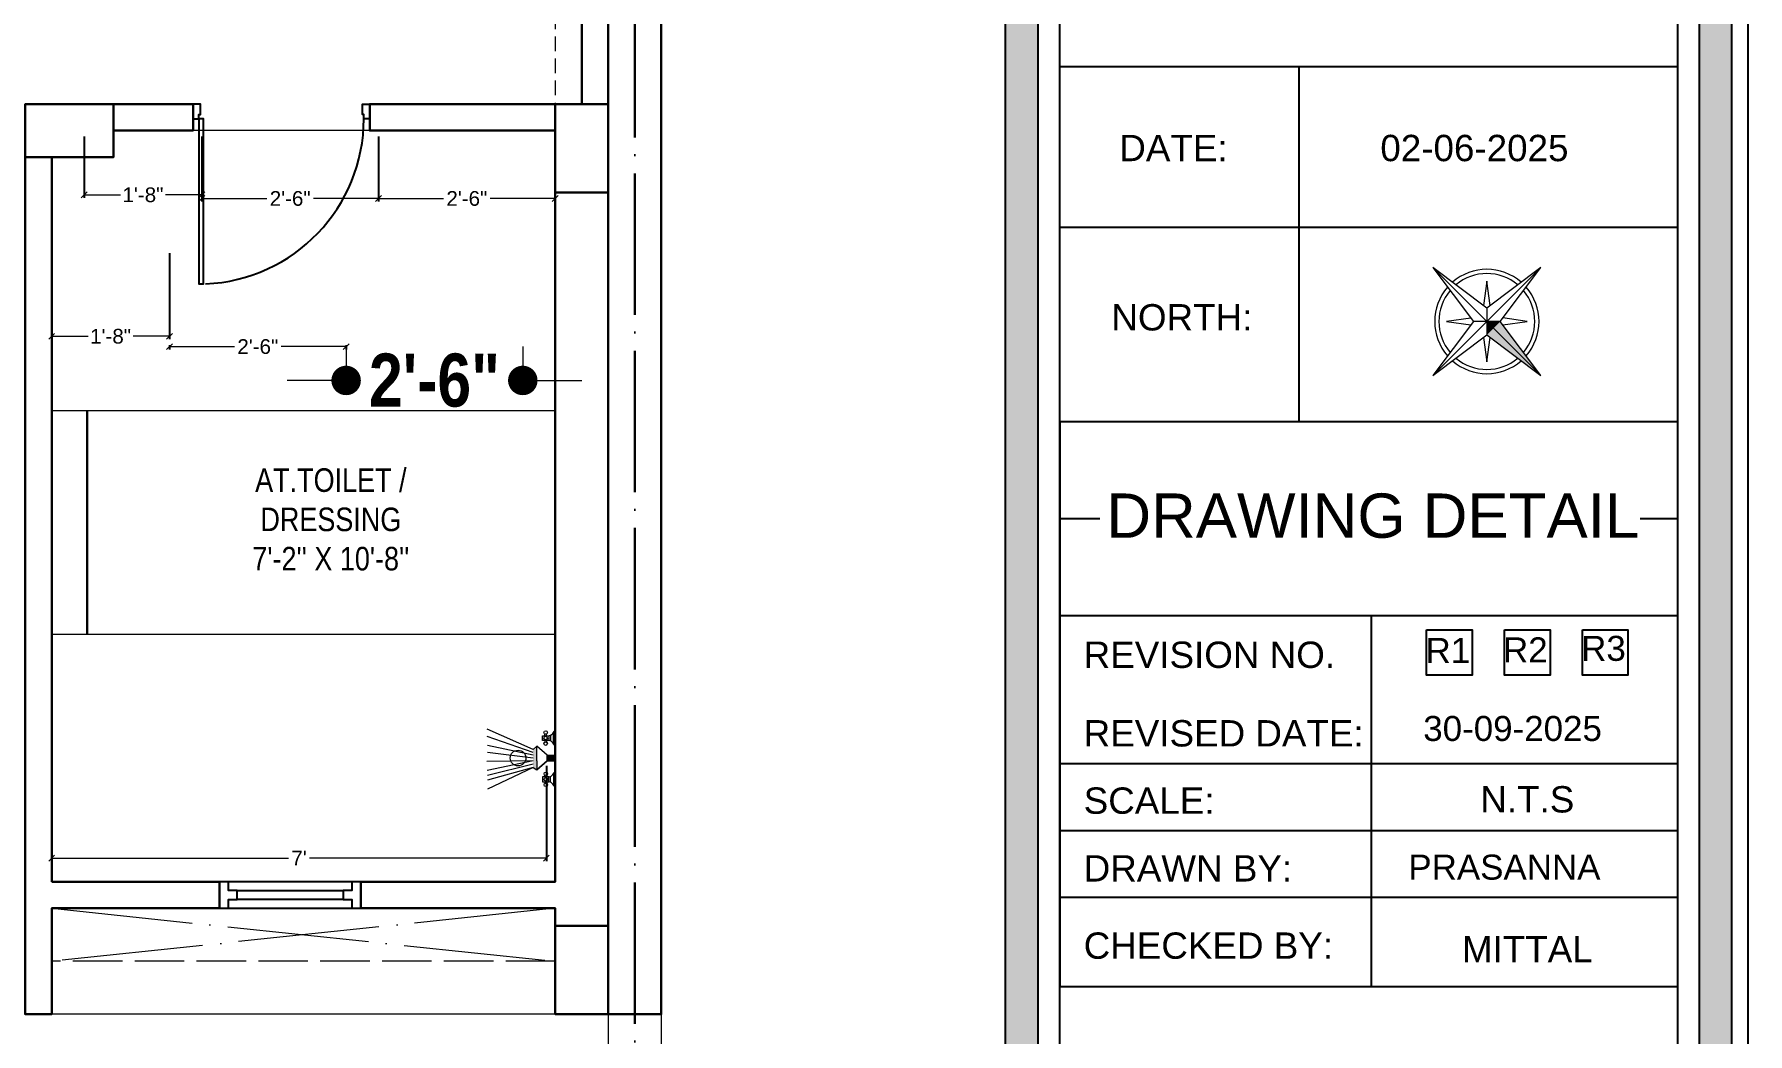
# Model space of a CAD drawing. Header units: millimetres. Extents: x 56222 to 3066687, y -650199 to -121287.
# Drawn here: x 132775.4 to 133066.4, y -184394.6 to -184225 of the extents above; entities that cross this region are included whole.
import ezdxf
from ezdxf.enums import TextEntityAlignment as Align

# ---------------------------------------------------------------- set-up
doc = ezdxf.new("R2010")
doc.units = ezdxf.units.MM
doc.header["$MEASUREMENT"] = 0
doc.header["$PDMODE"] = 35
for name, pattern in [('ACAD_ISO02W100', [15, 12, -3]), ('ACAD_ISO04W100', [30, 24, -3, 0, -3]), ('DASHED2', [0.375, 0.25, -0.125])]:
    doc.linetypes.add(name, pattern=pattern)
doc.layers.get('Defpoints').update_dxf_attribs({"color": 220})
doc.layers.add('AR DOOR', color=40, linetype='Continuous')
doc.layers.add('AR ELE-5', color=134, linetype='Continuous')
for name, color, linetype, lineweight in [('COLUMN', 1, 'Continuous', 30), ('dim05', 1, 'Continuous', 13), ('FIRST FLOOR ( TEXT )', 7, 'Continuous', 9), ('FURNITURE', 32, 'Continuous', 9), ('GROUND FLOOR', 7, 'Continuous', 9), ('GROUND FLOOR  ( PLINE )', 251, 'Continuous', 30), ('Labelling', 1, 'Continuous', 25), ('NAME PLATE', 7, 'Continuous', 25), ('title block', 7, 'Continuous', 9), ('UTILITY', 48, 'Continuous', 9), ('wall', 7, 'Continuous', 30), ('X_PLOT', 1, 'Continuous', 9)]:
    doc.layers.add(name, color=color, linetype=linetype, lineweight=lineweight)
doc.layers.add('XX~SLAB ( PLINE )', color=251, linetype='Continuous', plot=False)
doc.styles.add('Arial', font='arial.ttf')
doc.styles.add('Cn_BT_9 ( BOLD )', font='swisscb.ttf', dxfattribs={"height": 9})
doc.styles.add('KATHA', font='swissc.ttf')
doc.styles.get("Standard").update_dxf_attribs({"font": 'arial.ttf', "height": 6})
doc.dimstyles.new('Cn_BT_9 ( BOLD )', dxfattribs={"dimtxt": 9, "dimasz": 5, "dimexe": 1.5, "dimexo": 0, "dimgap": 0.09, "dimtad": 0, "dimzin": 3, "dimdsep": 46, "dimlunit": 4, "dimtxsty": 'Cn_BT_9 ( BOLD )', "dimblk": 'DOT', "dimcen": 0.09, "dimdle": 1.5, "dimclrd": 251, "dimclre": 251, "dimclrt": 5, "dimadec": 0, "dimazin": 0, "dimtfac": 0.75, "dimtofl": 0, "dimtmove": 0, "dimatfit": 3, "dimfxl": 0, "dimtolj": 1, "dimtzin": 0, "dimlwd": 15, "dimlwe": 15, "dimarcsym": 0})
doc.dimstyles.new('ISO-25', dxfattribs={"dimtxt": 2.5, "dimasz": 1, "dimexe": 0.5, "dimexo": 1, "dimtad": 0, "dimdec": 1, "dimlunit": 4, "dimtxsty": 'Standard', "dimblk": 'OBLIQUE', "dimcen": 2.5, "dimclrd": 1, "dimclre": 1, "dimclrt": 5, "dimadec": 0, "dimazin": 0, "dimtfac": 1, "dimtdec": 1, "dimtmove": 0, "dimatfit": 3, "dimfxl": 1, "dimlwd": -1, "dimarcsym": 0})

# ---------------------------------------------------------------- blocks, each defined once
blk = doc.blocks.new('4t')
at = {"transparency": 33554607}
h = blk.add_hatch(color=1, dxfattribs=at)
h.dxf.hatch_style = 1
h.paths.add_polyline_path([(45531.33, -35822.29), (45529.23, -35821.83), (45528.09, -35837.01)])
h = blk.add_hatch(color=1, dxfattribs=at)
h.dxf.hatch_style = 1
h.paths.add_polyline_path([(45533.44, -35822.75), (45531.33, -35822.29), (45528.09, -35837.01)])
h = blk.add_hatch(color=1, dxfattribs=at)
h.dxf.hatch_style = 1
h.paths.add_polyline_path([(45531.8, -35820.19), (45529.23, -35821.83), (45531.33, -35822.29)])
h = blk.add_hatch(color=1, dxfattribs=at)
h.dxf.hatch_style = 1
h.paths.add_polyline_path([(45531.8, -35820.19), (45531.33, -35822.29), (45533.44, -35822.75)])
at = {"layer": 'title block', "color": 7, "lineweight": 9}
for p, q in [((45535.51, -35803.37), (45530.16, -35817.62)), ((45535.51, -35803.37), (45531.8, -35820.19)), ((45534.36, -35818.55), (45535.51, -35803.37)), ((45530.5, -35816.7), (45526.88, -35812.49)), ((45526.88, -35812.49), (45529.18, -35817.55)), ((45539.5, -35815.27), (45534.44, -35817.57)), ((45535.28, -35818.89), (45539.5, -35815.27)), ((45530.16, -35817.62), (45514.98, -35816.48)), ((45514.98, -35816.48), (45529.23, -35821.83)), ((45514.98, -35816.48), (45531.8, -35820.19)), ((45531.8, -35820.19), (45530.16, -35817.62)), ((45534.36, -35818.55), (45531.8, -35820.19)), ((45548.62, -35823.9), (45534.36, -35818.55)), ((45528.31, -35821.48), (45524.1, -35825.11)), ((45524.1, -35825.11), (45529.16, -35822.81)), ((45531.8, -35820.19), (45528.09, -35837.01)), ((45529.23, -35821.83), (45528.09, -35837.01)), ((45528.09, -35837.01), (45533.44, -35822.75)), ((45531.8, -35820.19), (45529.23, -35821.83)), ((45533.44, -35822.75), (45531.8, -35820.19)), ((45531.8, -35820.19), (45548.62, -35823.9)), ((45533.09, -35823.67), (45536.71, -35827.89)), ((45533.44, -35822.75), (45548.62, -35823.9)), ((45536.71, -35827.89), (45534.42, -35822.83))]:
    blk.add_line(p, q, dxfattribs=at)
for radius, start, end in [(11.79, 81.36, 163.7665), (10.83, 82.4286, 162.6979), (10.83, 352.4286, 72.6979), (11.79, 351.36, 73.7665), (11.79, 171.36, 253.7665), (10.83, 172.4286, 252.6979), (11.79, 261.36, 343.7665), (10.83, 262.4286, 342.6979)]:
    blk.add_arc((45531.8, -35820.19), radius, start, end, dxfattribs=at)
blk = doc.blocks.new('LAYOUT FILE')
at = {"layer": 'NAME PLATE', "true_color": 0xd39e00}
h = blk.add_hatch(color=42, dxfattribs=at)
h.paths.add_polyline_path([(3346889.83, -513806.18), (3346889.83, -514260.7), (3347535.56, -514260.7), (3347535.56, -513806.18)])
h.paths.add_polyline_path([(3346894.36, -513810.71), (3347531.03, -513810.71), (3347531.03, -514256.17), (3346894.36, -514256.17)], flags=16)
blk.add_hatch(color=42, dxfattribs=at).paths.add_polyline_path([(3347433.6, -514256.17), (3347438.13, -514256.17), (3347438.13, -513806.18), (3347433.6, -513806.18)])
at = {"layer": 'NAME PLATE', "color": 42, "true_color": 0xd39e00}
for p, q in [((3347527.96, -513994.31), (3347441.2, -513994.31)), ((3347474.77, -513994.31), (3347474.77, -514044.12)), ((3347527.96, -514016.86), (3347441.2, -514016.86)), ((3347527.96, -514044.12), (3347441.2, -514044.12)), ((3347441.2, -514044.12), (3347441.2, -514123.43)), ((3347527.96, -514044.12), (3347527.96, -514123.43)), ((3347441.2, -514057.72), (3347446.81, -514057.72)), ((3347522.72, -514057.72), (3347527.96, -514057.72)), ((3347441.2, -514071.32), (3347527.96, -514071.32)), ((3347484.98, -514123.43), (3347484.98, -514071.32)), ((3347527.96, -514092.16), (3347441.2, -514092.16)), ((3347527.96, -514101.55), (3347441.2, -514101.55)), ((3347527.96, -514110.94), (3347441.2, -514110.94)), ((3347441.2, -514123.43), (3347527.96, -514123.43))]:
    blk.add_line(p, q, dxfattribs=at)
for points in [[(3346887.56, -513803.91), (3347537.83, -513803.91), (3347537.83, -514262.96), (3346887.56, -514262.96)], [(3346889.83, -513806.18), (3347535.56, -513806.18), (3347535.56, -514260.7), (3346889.83, -514260.7)], [(3347433.6, -514256.17), (3347433.6, -513806.18), (3347438.13, -513806.18), (3347438.13, -514256.17)], [(3346894.36, -513810.71), (3347531.03, -513810.71), (3347531.03, -514256.17), (3346894.36, -514256.17)], [(3347441.2, -514252.44), (3347441.2, -513814.44), (3347527.96, -513814.44), (3347527.96, -514252.44)], [(3347492.73, -514073.33), (3347499.12, -514073.33), (3347499.12, -514079.72), (3347492.73, -514079.72)], [(3347503.67, -514073.33), (3347510.06, -514073.33), (3347510.06, -514079.72), (3347503.67, -514079.72)], [(3347514.62, -514073.33), (3347521.01, -514073.33), (3347521.01, -514079.72), (3347514.62, -514079.72)]]:
    blk.add_lwpolyline(points, close=True, dxfattribs=at)
at = {"layer": 'NAME PLATE', "xscale": 0.6215000753186288, "yscale": 0.6215000753186288, "zscale": 0.6215000753186288, "rotation": 57.43675864906671}
blk.add_blockref('4t', (3313507.76, -525897.34), dxfattribs=at)
at = {"layer": 'NAME PLATE', "style": 'Arial'}
for s, height, p in [('DATE:', 3.699, (3347457.17, -514007.54)), ('02-06-2025', 3.699, (3347499.44, -514007.54)), ('NORTH:', 3.699, (3347458.35, -514031.31)), ('DRAWING DETAIL', 6.2234, (3347485.18, -514060.42)), ('REVISION NO.', 3.6986, (3347462.21, -514078.69)), ('REVISED DATE: ', 3.6986, (3347464.94, -514089.72)), ('SCALE:', 3.699, (3347453.75, -514099.17)), ('DRAWN BY:', 3.699, (3347459.2, -514108.68)), ('CHECKED BY:', 3.6986, (3347462.07, -514119.53)), ('MITTAL', 3.699, (3347506.87, -514120.02))]:
    blk.add_text(s, height=height, dxfattribs=at).set_placement(p, align=Align.CENTER)
at = {"layer": 'NAME PLATE', "insert": (3347506.87, -514095.29, 0), "char_height": 3.699, "width": 7.2187, "attachment_point": 2, "style": 'Arial'}
blk.add_mtext('N.T.S', dxfattribs=at)
blk = doc.blocks.new('*U25')
for points in [[(-40, 0), (0, 0), (0, 30), (10, 30), (10, 100), (-40, 100)], [(0, 0), (0, -1120), (30, -1120), (30, 0)], [(1160, 0), (1120, 0), (1120, 30), (1110, 30), (1110, 100), (1160, 100)]]:
    blk.add_lwpolyline(points, close=True)
at = {"layer": 'AR ELE-5', "linetype": 'ByBlock', "ltscale": 15}
blk.add_arc((-2, 1), 1122, 272.373, 359.9653, dxfattribs=at)
blk = doc.blocks.new('A$C07311617')
at = {"layer": 'UTILITY'}
h = blk.add_hatch(color=7, dxfattribs=at)
h.paths.add_polyline_path([(-3.13, 2.02), (-3.13, 0), (-3.74, 0), (-3.74, 0.46), (-3.74, 1.42)])
h.paths.add_polyline_path([(-3.13, 0), (-3.13, -0.46), (-3.13, -2.02), (-3.74, -1.59), (-3.74, -0.46), (-3.74, 0)])
h = blk.add_hatch(color=7, dxfattribs=at)
h.paths.add_polyline_path([(0, 0.46), (0, 0), (-1.35, 0), (-1.35, 0.46)])
h.paths.add_polyline_path([(0, 0), (0, -0.46), (-1.35, -0.46), (-1.35, 0)])
at = {"layer": 'UTILITY', "color": 7}
for p, q in [((-3.74, 1.42), (-11.52, 4.9)), ((-3.74, 0.94), (-11.52, 3.66)), ((-1.74, 3.79), (-1.74, 4.05)), ((-1.74, 2.99), (-1.74, 2.72)), ((-1.47, 3.79), (-1.47, 4.05)), ((-1.47, 2.99), (-1.47, 2.72)), ((-0.8, 3.9), (-0.8, 2.88)), ((-0.27, 2.44), (-0.27, 4.33)), ((-3.74, 0.46), (-11.52, 2.15)), ((-3.74, 0), (-11.52, 0.93)), ((-3.13, 2.02), (-3.74, 1.42)), ((-3.13, -0.46), (-3.13, 2.02)), ((-1.35, 0.46), (-3.13, 2.02)), ((-3.13, 0.46), (-3.13, 1.42)), ((-1.35, -0.46), (-1.35, 0.46)), ((-1.35, 0.46), (0, 0.46)), ((0, -0.46), (0, 0.46)), ((-3.74, -0.46), (-11.62, -0.61)), ((-3.74, -0.46), (-11.57, -2.09)), ((-3.74, -1.03), (-11.52, -2.96)), ((-3.74, -1.59), (-11.52, -5.3)), ((-3.74, -1.59), (-11.52, -3.73)), ((-3.74, -1.59), (-3.13, -2.02)), ((-3.13, -0.46), (-3.13, -2.02)), ((-1.35, -0.46), (-3.13, -2.02)), ((-1.35, -0.46), (0, -0.46)), ((-0.27, -2.68), (-0.27, -4.56)), ((-1.74, -3.22), (-1.74, -2.95)), ((-1.74, -4.02), (-1.74, -4.29)), ((-1.47, -3.22), (-1.47, -2.95)), ((-1.47, -4.02), (-1.47, -4.29)), ((-0.8, -4.13), (-0.8, -3.11))]:
    blk.add_line(p, q, dxfattribs=at)
for points in [[(-1.07, 2.99), (-2.14, 2.99), (-2.14, 3.79), (-1.07, 3.79)], [(-1.07, -3.22), (-2.14, -3.22), (-2.14, -4.02), (-1.07, -4.02)]]:
    blk.add_lwpolyline(points, close=True, dxfattribs=at)
for points in [[(-1.35, 0.46), (-3.13, 2.02)], [(-3.13, -2.02), (-1.35, -0.46)]]:
    blk.add_lwpolyline(points, dxfattribs=at)
for centre, radius in [((-1.6, 4.32), 0.298), ((-1.6, 3.39), 0.298), ((-6.31, 0), 1.33), ((-1.6, 2.45), 0.298), ((-1.6, -2.69), 0.298), ((-1.6, -3.62), 0.298), ((-1.6, -4.55), 0.298)]:
    blk.add_circle(centre, radius, dxfattribs=at)
for centre, start, end in [((-1.47, 5.26), 285.2551, 344.7449), ((-1.47, 1.52), 15.2551, 74.7449), ((-1.47, -1.75), 285.2551, 344.7449), ((-1.47, -5.49), 15.2551, 74.7449)]:
    blk.add_arc(centre, 1.52, start, end, dxfattribs=at)
blk = doc.blocks.new('_Oblique')
at = {"layer": 'wall', "color": 0, "lineweight": -2}
blk.add_line((-0.5, -0.5), (0.5, 0.5), dxfattribs=at)
blk = doc.blocks.new('*D147')
at = {"layer": 'Defpoints', "color": 0, "lineweight": 30, "transparency": 16777216}
for p in [(132833.88, -184241.32), (132863.88, -184241.32), (132833.88, -184252.85)]:
    blk.add_point(p, dxfattribs=at)
at = {"layer": 'dim05', "color": 1, "linetype": 'Continuous', "lineweight": -2, "transparency": 16777216}
for p, q in [((132833.88, -184242.32), (132833.88, -184253.35)), ((132863.88, -184242.32), (132863.88, -184253.35))]:
    blk.add_line(p, q, dxfattribs=at)
at = {"layer": 'dim05', "color": 1, "linetype": 'Continuous', "transparency": 16777216}
for p, q in [((132833.88, -184252.85), (132844.91, -184252.85)), ((132863.88, -184252.85), (132852.85, -184252.85))]:
    blk.add_line(p, q, dxfattribs=at)
at = {"layer": 'dim05', "color": 1, "transparency": 16777216, "rotation": 180}
blk.add_blockref('_Oblique', (132833.88, -184252.85), dxfattribs=at)
at = {"layer": 'dim05', "color": 1, "transparency": 16777216}
blk.add_blockref('_Oblique', (132863.88, -184252.85), dxfattribs=at)
at = {"layer": 'dim05', "color": 5, "lineweight": 25, "transparency": 16777216, "insert": (132848.88, -184252.85), "char_height": 2.5, "attachment_point": 5, "style": 'Arial'}
blk.add_mtext('2\'-6"', dxfattribs=at)
blk = doc.blocks.new('*D148')
at = {"layer": 'Defpoints', "color": 0, "lineweight": 30, "transparency": 16777216}
for p in [(132803.88, -184241.32), (132833.88, -184241.32), (132803.88, -184252.85)]:
    blk.add_point(p, dxfattribs=at)
at = {"layer": 'dim05', "color": 1, "linetype": 'Continuous', "lineweight": -2, "transparency": 16777216}
for p, q in [((132803.88, -184242.32), (132803.88, -184253.35)), ((132833.88, -184242.32), (132833.88, -184253.35))]:
    blk.add_line(p, q, dxfattribs=at)
at = {"layer": 'dim05', "color": 1, "linetype": 'Continuous', "transparency": 16777216}
for p, q in [((132803.88, -184252.85), (132814.91, -184252.85)), ((132833.88, -184252.85), (132822.85, -184252.85))]:
    blk.add_line(p, q, dxfattribs=at)
at = {"layer": 'dim05', "color": 1, "transparency": 16777216, "rotation": 180}
blk.add_blockref('_Oblique', (132803.88, -184252.85), dxfattribs=at)
at = {"layer": 'dim05', "color": 1, "transparency": 16777216}
blk.add_blockref('_Oblique', (132833.88, -184252.85), dxfattribs=at)
at = {"layer": 'dim05', "color": 5, "lineweight": 25, "transparency": 16777216, "insert": (132818.88, -184252.85), "char_height": 2.5, "attachment_point": 5, "style": 'Arial'}
blk.add_mtext('2\'-6"', dxfattribs=at)
blk = doc.blocks.new('*D149')
at = {"layer": 'Defpoints', "color": 0, "lineweight": 30, "transparency": 16777216}
for p in [(132783.88, -184241.32), (132803.88, -184241.32), (132783.88, -184252.23)]:
    blk.add_point(p, dxfattribs=at)
at = {"layer": 'dim05', "color": 1, "linetype": 'Continuous', "lineweight": -2, "transparency": 16777216}
for p, q in [((132783.88, -184242.32), (132783.88, -184252.73)), ((132803.88, -184242.32), (132803.88, -184252.73))]:
    blk.add_line(p, q, dxfattribs=at)
at = {"layer": 'dim05', "color": 1, "linetype": 'Continuous', "transparency": 16777216}
for p, q in [((132783.88, -184252.23), (132790.05, -184252.23)), ((132803.88, -184252.23), (132797.71, -184252.23))]:
    blk.add_line(p, q, dxfattribs=at)
at = {"layer": 'dim05', "color": 1, "transparency": 16777216, "rotation": 180}
blk.add_blockref('_Oblique', (132783.88, -184252.23), dxfattribs=at)
at = {"layer": 'dim05', "color": 1, "transparency": 16777216}
blk.add_blockref('_Oblique', (132803.88, -184252.23), dxfattribs=at)
at = {"layer": 'dim05', "color": 5, "lineweight": 25, "transparency": 16777216, "insert": (132793.88, -184252.23), "char_height": 2.5, "attachment_point": 5, "style": 'Arial'}
blk.add_mtext('1\'-8"', dxfattribs=at)
blk = doc.blocks.new('*D152')
at = {"layer": 'Defpoints', "color": 0, "lineweight": 30, "transparency": 16777216}
for p in [(132778.38, -184348.17), (132862.38, -184348.17), (132862.38, -184364.82)]:
    blk.add_point(p, dxfattribs=at)
at = {"layer": 'dim05', "color": 1, "linetype": 'Continuous', "lineweight": -2, "transparency": 16777216}
for p, q in [((132778.38, -184349.17), (132778.38, -184365.32)), ((132862.38, -184349.17), (132862.38, -184365.32))]:
    blk.add_line(p, q, dxfattribs=at)
at = {"layer": 'dim05', "color": 1, "linetype": 'Continuous', "transparency": 16777216}
for p, q in [((132778.38, -184364.82), (132818.61, -184364.82)), ((132862.38, -184364.82), (132822.14, -184364.82))]:
    blk.add_line(p, q, dxfattribs=at)
at = {"layer": 'dim05', "color": 1, "transparency": 16777216, "rotation": 180}
blk.add_blockref('_Oblique', (132778.38, -184364.82), dxfattribs=at)
at = {"layer": 'dim05', "color": 1, "transparency": 16777216}
blk.add_blockref('_Oblique', (132862.38, -184364.82), dxfattribs=at)
at = {"layer": 'dim05', "color": 5, "lineweight": 25, "transparency": 16777216, "insert": (132820.38, -184364.82), "char_height": 2.5, "attachment_point": 5, "style": 'Arial'}
blk.add_mtext("7'", dxfattribs=at)
blk = doc.blocks.new('*D160')
at = {"layer": 'Defpoints', "color": 0, "lineweight": 30, "transparency": 16777216}
for p in [(132778.38, -184261.12), (132798.38, -184261.12), (132798.38, -184276.24)]:
    blk.add_point(p, dxfattribs=at)
at = {"layer": 'dim05', "color": 1, "linetype": 'Continuous', "lineweight": -2, "transparency": 16777216}
for p, q in [((132778.38, -184262.12), (132778.38, -184276.74)), ((132798.38, -184262.12), (132798.38, -184276.74))]:
    blk.add_line(p, q, dxfattribs=at)
at = {"layer": 'dim05', "color": 1, "linetype": 'Continuous', "transparency": 16777216}
for p, q in [((132778.38, -184276.24), (132784.55, -184276.24)), ((132798.38, -184276.24), (132792.21, -184276.24))]:
    blk.add_line(p, q, dxfattribs=at)
at = {"layer": 'dim05', "color": 1, "transparency": 16777216, "rotation": 180}
blk.add_blockref('_Oblique', (132778.38, -184276.24), dxfattribs=at)
at = {"layer": 'dim05', "color": 1, "transparency": 16777216}
blk.add_blockref('_Oblique', (132798.38, -184276.24), dxfattribs=at)
at = {"layer": 'dim05', "color": 5, "lineweight": 25, "transparency": 16777216, "insert": (132788.38, -184276.24), "char_height": 2.5, "attachment_point": 5, "style": 'Arial'}
blk.add_mtext('1\'-8"', dxfattribs=at)
blk = doc.blocks.new('*D161')
at = {"layer": 'Defpoints', "color": 0, "lineweight": 30, "transparency": 16777216}
for p in [(132798.38, -184276.74), (132828.38, -184276.74), (132828.38, -184277.99)]:
    blk.add_point(p, dxfattribs=at)
at = {"layer": 'dim05', "color": 1, "linetype": 'Continuous', "lineweight": -2, "transparency": 16777216}
for p, q in [((132798.38, -184277.74), (132798.38, -184278.49)), ((132828.38, -184277.74), (132828.38, -184278.49))]:
    blk.add_line(p, q, dxfattribs=at)
at = {"layer": 'dim05', "color": 1, "linetype": 'Continuous', "transparency": 16777216}
for p, q in [((132798.38, -184277.99), (132809.41, -184277.99)), ((132828.38, -184277.99), (132817.35, -184277.99))]:
    blk.add_line(p, q, dxfattribs=at)
at = {"layer": 'dim05', "color": 1, "transparency": 16777216, "rotation": 180}
blk.add_blockref('_Oblique', (132798.38, -184277.99), dxfattribs=at)
at = {"layer": 'dim05', "color": 1, "transparency": 16777216}
blk.add_blockref('_Oblique', (132828.38, -184277.99), dxfattribs=at)
at = {"layer": 'dim05', "color": 5, "lineweight": 25, "transparency": 16777216, "insert": (132813.38, -184277.99), "char_height": 2.5, "attachment_point": 5, "style": 'Arial'}
blk.add_mtext('2\'-6"', dxfattribs=at)
blk = doc.blocks.new('_Dot')
at = {"color": 0, "linetype": 'ByBlock', "lineweight": -2}
blk.add_line((-0.5, 0), (-1, 0), dxfattribs=at)
at = {"color": 0, "linetype": 'ByBlock', "const_width": 0.5}
blk.add_lwpolyline([(-0.25, 0, 1), (0.25, 0, 1)], format="xyb", close=True, dxfattribs=at)
blk = doc.blocks.new('*D162')
at = {"layer": 'Defpoints', "color": 0, "lineweight": 30, "ltscale": 10, "transparency": 16777216}
for p in [(132828.38, -184277.99), (132858.38, -184277.99), (132858.38, -184283.73)]:
    blk.add_point(p, dxfattribs=at)
at = {"layer": 'Labelling', "color": 251, "lineweight": 15, "ltscale": 10, "transparency": 16777216}
for p, q in [((132828.38, -184277.99), (132828.38, -184285.23)), ((132858.38, -184277.99), (132858.38, -184285.23)), ((132823.38, -184283.73), (132818.38, -184283.73)), ((132863.38, -184283.73), (132868.38, -184283.73))]:
    blk.add_line(p, q, dxfattribs=at)
at = {"layer": 'Labelling', "color": 251, "lineweight": 15, "ltscale": 10, "transparency": 16777216, "xscale": 5, "yscale": 5, "zscale": 5}
blk.add_blockref('_Dot', (132828.38, -184283.73), dxfattribs=at)
at = {"layer": 'Labelling', "color": 251, "lineweight": 15, "ltscale": 10, "transparency": 16777216, "xscale": 5, "yscale": 5, "zscale": 5, "rotation": 180}
blk.add_blockref('_Dot', (132858.38, -184283.73), dxfattribs=at)
at = {"layer": 'Labelling', "color": 5, "lineweight": 0, "ltscale": 10, "transparency": 16777216, "insert": (132843.38, -184283.73), "char_height": 9, "attachment_point": 5, "style": 'Cn_BT_9 ( BOLD )'}
blk.add_mtext('\\A1;2\'-6"', dxfattribs=at)

msp = doc.modelspace()

# ---------------------------------------------------------------- linework, layer by layer
at = {"layer": 'COLUMN'}
for points in [[(132788.879, -184236.824), (132788.879, -184245.824), (132773.879, -184245.824), (132773.879, -184236.824)], [(132863.879, -184236.824), (132872.879, -184236.824), (132872.879, -184251.824), (132863.879, -184251.824)], [(132863.879, -184376.324), (132872.879, -184376.324), (132872.879, -184391.324), (132863.879, -184391.324)]]:
    msp.add_lwpolyline(points, close=True, dxfattribs=at)
at = {"layer": 'GROUND FLOOR'}
for p, q in [((132872.879, -184007.775), (132872.879, -184528.708)), ((132881.879, -184007.775), (132881.879, -184528.708)), ((132802.379, -184236.824), (132773.879, -184236.824)), ((132802.379, -184236.824), (132802.379, -184241.324)), ((132863.879, -184236.824), (132832.383, -184236.822)), ((132832.383, -184236.822), (132832.383, -184241.322)), ((132863.879, -184241.324), (132788.879, -184241.324)), ((132863.879, -184241.324), (132863.879, -184368.824)), ((132778.379, -184245.824), (132778.379, -184368.824)), ((132778.379, -184288.824), (132863.879, -184288.824)), ((132778.379, -184326.824), (132863.879, -184326.824)), ((132809.879, -184368.824), (132863.879, -184368.824)), ((132830.879, -184368.824), (132830.879, -184373.324)), ((132778.379, -184373.324), (132778.379, -184391.324)), ((132809.879, -184373.324), (132863.879, -184373.324)), ((132863.879, -184373.324), (132863.879, -184391.324)), ((132872.879, -184391.324), (132472.379, -184391.324))]:
    msp.add_line(p, q, dxfattribs=at)
at = {"layer": 'GROUND FLOOR', "color": 1, "linetype": 'ACAD_ISO04W100'}
for p, q in [((132877.379, -184007.775), (132877.379, -184391.324)), ((132778.379, -184373.324), (132863.879, -184382.324)), ((132863.879, -184373.324), (132778.379, -184382.324))]:
    msp.add_line(p, q, dxfattribs=at)
at = {"layer": 'GROUND FLOOR', "linetype": 'ACAD_ISO02W100', "ltscale": 0.7}
msp.add_line((132863.879, -184382.324), (132778.379, -184382.324), dxfattribs=at)
at = {"layer": 'GROUND FLOOR', "color": 6, "lineweight": 30}
msp.add_lwpolyline([(132881.879, -184047.824), (132872.879, -184047.824), (132872.879, -184391.324), (132881.879, -184391.324)], close=True, dxfattribs=at)
at = {"layer": 'GROUND FLOOR  ( PLINE )'}
msp.add_lwpolyline([(132872.879, -184098.824), (132827.879, -184098.824), (132827.879, -184107.824), (132868.379, -184107.824), (132868.379, -184236.824), (132832.383, -184236.822), (132832.383, -184241.322), (132863.879, -184241.324), (132863.879, -184368.824), (132830.879, -184368.824), (132830.879, -184373.324), (132863.879, -184373.324), (132863.879, -184391.324), (132872.879, -184391.324)], close=True, dxfattribs=at)
for points in [[(132778.379, -184368.824), (132806.874, -184368.824), (132806.874, -184373.324), (132778.379, -184373.324), (132778.379, -184391.324), (132773.879, -184391.324), (132773.879, -184236.824), (132802.379, -184236.824), (132802.379, -184241.324), (132788.879, -184241.324)], [(132778.379, -184245.824), (132778.379, -184368.824)], [(132784.379, -184288.824), (132784.379, -184326.824)]]:
    msp.add_lwpolyline(points, dxfattribs=at)
at = {"layer": 'Labelling', "color": 251, "linetype": 'DASHED2', "lineweight": 0, "ltscale": 10, "true_color": 0x636466}
msp.add_line((132863.884, -184112.824), (132863.879, -184236.824), dxfattribs=at)
at = {"layer": 'X_PLOT', "linetype": 'ACAD_ISO04W100', "lineweight": 30}
msp.add_line((132877.379, -184007.775), (132877.379, -184503.574), dxfattribs=at)
at = {"layer": 'XX~SLAB ( PLINE )'}
msp.add_lwpolyline([(132830.874, -184368.824), (132829.374, -184368.824), (132829.374, -184370.324), (132827.874, -184370.324), (132827.874, -184371.824), (132809.874, -184371.824), (132809.874, -184370.324), (132808.374, -184370.324), (132808.374, -184368.824), (132806.874, -184368.824), (132806.874, -184373.324), (132808.374, -184373.324), (132808.374, -184371.824), (132809.874, -184371.824), (132809.874, -184370.324), (132827.874, -184370.324), (132827.874, -184371.824), (132829.374, -184371.824), (132829.374, -184373.324), (132830.874, -184373.324), (132830.874, -184368.824), (132806.874, -184368.824), (132806.874, -184373.324), (132830.874, -184373.324)], close=True, dxfattribs=at)

# ---------------------------------------------------------------- block references
at = {"layer": 'AR DOOR', "linetype": 'ByBlock', "lineweight": -2, "extrusion": (0, 0, -1), "xscale": -0.02500332000264408, "yscale": 0.02500332000264408, "zscale": -0.02500332000264408}
msp.add_blockref('*U25', (-132803.379, -184239.323), dxfattribs=at)
at = {"layer": 'FURNITURE', "lineweight": 18, "rotation": 0.03312803684924393}
msp.add_blockref('A$C07311617', (132863.879, -184347.824), dxfattribs=at)
at = {"layer": 'NAME PLATE', "lineweight": 0, "xscale": 1.209046105522275, "yscale": 1.209046105522275, "zscale": 1.209046105522275}
msp.add_blockref('LAYOUT FILE', (-3914261.176, 437212.307, 0.126), dxfattribs=at)

# ---------------------------------------------------------------- texts
at = {"layer": 'FIRST FLOOR ( TEXT )', "insert": (132825.786, -184307.34), "char_height": 4, "attachment_point": 5, "style": 'KATHA'}
msp.add_mtext("AT.TOILET /\\PDRESSING\\P7'-2'' X 10'-8''", dxfattribs=at)
at = {"layer": 'NAME PLATE', "style": 'Arial'}
for s, p in [('30-09-2025', (133026.468, -184344.932, 0.126)), ('PRASANNA', (133025.082, -184368.471, 0.126))]:
    msp.add_text(s, height=4.2457, dxfattribs=at).set_placement(p, align=Align.CENTER)
at = {"layer": 'NAME PLATE', "color": 1, "insert": (133015.482, -184327.437, 0.126), "char_height": 4.2457, "width": 5.84159, "attachment_point": 2, "style": 'Arial'}
msp.add_mtext('R1', dxfattribs=at)
at = {"layer": 'NAME PLATE', "char_height": 4.2457, "width": 5.84159, "attachment_point": 2, "style": 'Arial'}
for s, insert in [('R2', (133028.63, -184327.344, 0.126)), ('R3', (133041.904, -184327.085, 0.126))]:
    msp.add_mtext(s, dxfattribs=dict(at, insert=insert))

# ---------------------------------------------------------------- dimensions: what is measured, and where the dimension line sits
at = {"layer": 'dim05', "color": 27, "lineweight": 25, "true_color": 0x7d5120}
for base, p1, p2, picture, middle in [((132783.879, -184252.234), (132803.879, -184241.324), (132783.879, -184241.324), '*D149', (132793.879, -184252.234)), ((132803.879, -184252.853), (132833.879, -184241.324), (132803.879, -184241.324), '*D148', (132818.879, -184252.853)), ((132833.879, -184252.853), (132863.879, -184241.324), (132833.879, -184241.324), '*D147', (132848.879, -184252.853)), ((132798.379, -184276.24), (132778.379, -184261.125), (132798.379, -184261.125), '*D160', (132788.379, -184276.24)), ((132828.379, -184277.99), (132798.379, -184276.74), (132828.379, -184276.74), '*D161', (132813.379, -184277.99)), ((132862.379, -184364.819), (132778.379, -184348.174), (132862.379, -184348.174), '*D152', (132820.379, -184364.819))]:
    dim = msp.add_linear_dim(base=base, p1=p1, p2=p2, dimstyle='ISO-25', override={"dimtxsty": 'Arial'}, dxfattribs=at)
    dim.commit()
    dim.dimension.update_dxf_attribs({"geometry": picture, "text_midpoint": middle})
at = {"layer": 'Labelling', "lineweight": 0, "ltscale": 10}
dim = msp.add_linear_dim(base=(132858.379, -184283.728), p1=(132828.379, -184277.99), p2=(132858.379, -184277.99), dimstyle='Cn_BT_9 ( BOLD )', dxfattribs=at)
dim.commit()
dim.dimension.update_dxf_attribs({"geometry": '*D162', "text_midpoint": (132843.379, -184283.728)})

doc.saveas('drawing.dxf')
